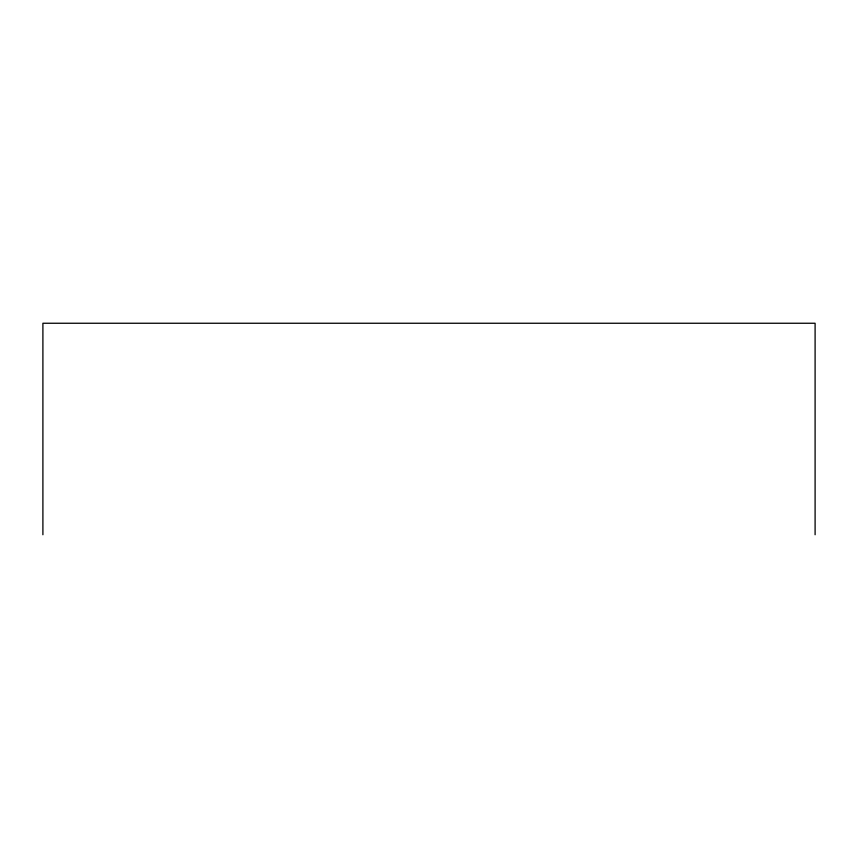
<?xml version="1.0" encoding="UTF-8"?>
<svg xmlns="http://www.w3.org/2000/svg" width="858" height="858" viewBox="0 0 858 858"><rect width="100%" height="100%" fill="white"/><g stroke="black" fill="none" stroke-linecap="round" stroke-linejoin="round"><path stroke-width="1.29" d="M815.1 534.749L815.1 323.251L42.9 323.251L42.9 534.749"/></g></svg>
